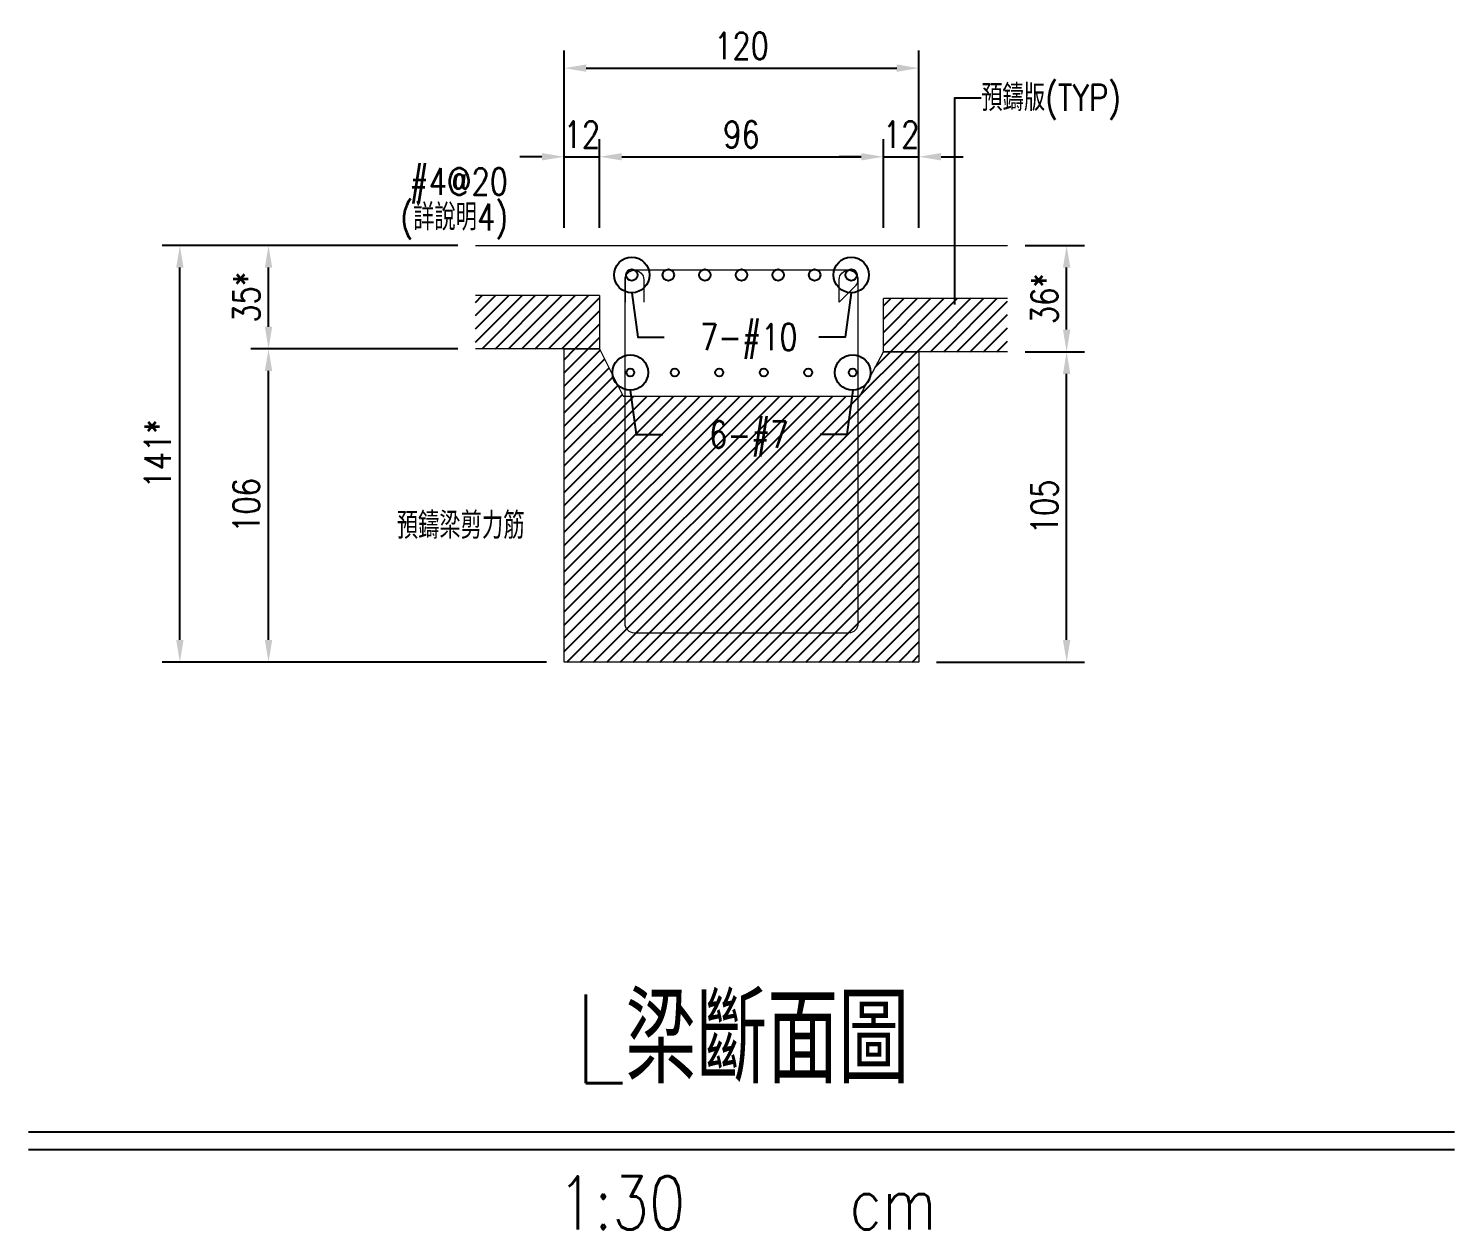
# Model space of a CAD drawing. Extents: x -4754 to 4976, y -19960 to 3841.
# Drawn here: x 4493.4 to 4975.8, y -9242.8 to -8836.4 of the extents above; entities that cross this region are included whole.
import ezdxf
from ezdxf.enums import TextEntityAlignment as Align

# ---------------------------------------------------------------- set-up
doc = ezdxf.new("R2010")
doc.units = 0
doc.header["$LTSCALE"] = 3
doc.layers.get('0').update_dxf_attribs({"linetype": 'CONTINUOUS'})
doc.layers.add('HB_0', color=7, linetype='CONTINUOUS', transparency=0.5)
doc.layers.add('預鑄版_HATCH', color=253, linetype='CONTINUOUS', transparency=0.8)
for name, color, linetype in [('HB_DIM', 1, 'CONTINUOUS'), ('HB_TXT_CTEXT', 2, 'CONTINUOUS'), ('鋼筋', 3, 'CONTINUOUS'), ('預鑄梁_HATCH', 253, 'CONTINUOUS')]:
    doc.layers.add(name, color=color, linetype=linetype)
doc.styles.get("Standard").update_dxf_attribs({"font": 'ROMANS.shx', "width": 0.8, "bigfont": 'chineset.shx'})
doc.dimstyles.new('30', dxfattribs={"dimscale": 3, "dimtxt": 3, "dimasz": 2.5, "dimexe": 2, "dimexo": 2, "dimgap": 1, "dimtad": 1, "dimdsep": 46, "dimtxsty": 'Standard', "dimcen": 0, "dimclrd": 256, "dimclre": 256, "dimclrt": 2, "dimadec": 0, "dimazin": 0, "dimtfac": 1, "dimtix": 1, "dimtmove": 2, "dimatfit": 3, "dimfxl": 1, "dimtolj": 1, "dimtzin": 0, "dimarcsym": 0})

# ---------------------------------------------------------------- blocks, each defined once
blk = doc.blocks.new('title_beam')
at = {"color": 3, "linetype": 'Continuous'}
blk.add_line((-241.2, 0), (241.2, 0), dxfattribs=at)
at = {"color": 1, "linetype": 'Continuous'}
blk.add_line((-241.2, -6), (241.2, -6), dxfattribs=at)
at = {"color": 3, "linetype": 'Continuous', "width": 0.8}
blk.add_attdef('TITLE', text='', height=30, dxfattribs=at).set_placement((0, 33), align=Align.MIDDLE)
at = {"linetype": 'Continuous', "width": 0.8}
blk.add_attdef('SCALE', text='', height=18, dxfattribs=at).set_placement((-40.57, -24), align=Align.MIDDLE)
blk.add_attdef('CM', (36.47, -33.03), '', height=18, dxfattribs=at)
blk = doc.blocks.new('C')
at = {"color": 3, "linetype": 'Continuous'}
blk.add_circle((0, 0), 1.2, dxfattribs=at)
blk = doc.blocks.new('*D189')
at = {"layer": 'HB_DIM', "linetype": 'Continuous', "lineweight": -2}
for p, q in [((4638.57, -8909.8), (4538.57, -8909.8)), ((4544.57, -9043.3), (4544.57, -8917.3)), ((4668.57, -9050.8), (4538.57, -9050.8))]:
    blk.add_line(p, q, dxfattribs=at)
at = {"layer": 'HB_DIM'}
for points in [[(4545.82, -8917.3), (4543.32, -8917.3), (4544.57, -8909.8)], [(4543.32, -9043.3), (4545.82, -9043.3), (4544.57, -9050.8)]]:
    blk.add_solid(points, dxfattribs=at)
at = {"layer": 'HB_DIM', "color": 2, "linetype": 'Continuous', "insert": (4537.07, -8980.3), "char_height": 9, "attachment_point": 5, "rotation": 90}
blk.add_mtext('\\A1;141*', dxfattribs=at)
blk = doc.blocks.new('*D190')
at = {"layer": 'HB_DIM', "linetype": 'Continuous', "lineweight": -2}
for p, q in [((4638.57, -8944.8), (4568.57, -8944.8)), ((4574.57, -9043.3), (4574.57, -8952.3)), ((4668.57, -9050.8), (4568.57, -9050.8))]:
    blk.add_line(p, q, dxfattribs=at)
at = {"layer": 'HB_DIM'}
for points in [[(4575.82, -8952.3), (4573.32, -8952.3), (4574.57, -8944.8)], [(4573.32, -9043.3), (4575.82, -9043.3), (4574.57, -9050.8)]]:
    blk.add_solid(points, dxfattribs=at)
at = {"layer": 'HB_DIM', "color": 2, "linetype": 'Continuous', "insert": (4567.07, -8997.8), "char_height": 9, "attachment_point": 5, "rotation": 90}
blk.add_mtext('\\A1;106', dxfattribs=at)
blk = doc.blocks.new('*D191')
at = {"layer": 'HB_DIM', "linetype": 'Continuous', "lineweight": -2}
for p, q in [((4638.57, -8909.8), (4568.57, -8909.8)), ((4574.57, -8937.3), (4574.57, -8917.3)), ((4638.57, -8944.8), (4568.57, -8944.8))]:
    blk.add_line(p, q, dxfattribs=at)
at = {"layer": 'HB_DIM'}
for points in [[(4575.82, -8917.3), (4573.32, -8917.3), (4574.57, -8909.8)], [(4573.32, -8937.3), (4575.82, -8937.3), (4574.57, -8944.8)]]:
    blk.add_solid(points, dxfattribs=at)
at = {"layer": 'HB_DIM', "color": 2, "linetype": 'Continuous', "insert": (4567.07, -8927.3), "char_height": 9, "attachment_point": 5, "rotation": 90}
blk.add_mtext('\\A1;35*', dxfattribs=at)
blk = doc.blocks.new('*D192')
at = {"layer": 'HB_DIM', "linetype": 'Continuous', "lineweight": -2}
for p, q in [((4830.57, -8945.8), (4850.57, -8945.8)), ((4844.57, -9043.3), (4844.57, -8953.3)), ((4800.57, -9050.8), (4850.57, -9050.8))]:
    blk.add_line(p, q, dxfattribs=at)
at = {"layer": 'HB_DIM'}
for points in [[(4845.82, -8953.3), (4843.32, -8953.3), (4844.57, -8945.8)], [(4843.32, -9043.3), (4845.82, -9043.3), (4844.57, -9050.8)]]:
    blk.add_solid(points, dxfattribs=at)
at = {"layer": 'HB_DIM', "color": 2, "linetype": 'Continuous', "insert": (4837.07, -8998.3), "char_height": 9, "attachment_point": 5, "rotation": 90}
blk.add_mtext('\\A1;105', dxfattribs=at)
blk = doc.blocks.new('*D193')
at = {"layer": 'HB_DIM', "linetype": 'Continuous', "lineweight": -2}
for p, q in [((4830.57, -8909.8), (4850.57, -8909.8)), ((4844.57, -8938.3), (4844.57, -8917.3)), ((4830.57, -8945.8), (4850.57, -8945.8))]:
    blk.add_line(p, q, dxfattribs=at)
at = {"layer": 'HB_DIM'}
for points in [[(4845.82, -8917.3), (4843.32, -8917.3), (4844.57, -8909.8)], [(4843.32, -8938.3), (4845.82, -8938.3), (4844.57, -8945.8)]]:
    blk.add_solid(points, dxfattribs=at)
at = {"layer": 'HB_DIM', "color": 2, "linetype": 'Continuous', "insert": (4837.07, -8927.8), "char_height": 9, "attachment_point": 5, "rotation": 90}
blk.add_mtext('\\A1;36*', dxfattribs=at)
blk = doc.blocks.new('*D194')
at = {"layer": 'HB_DIM', "linetype": 'Continuous', "lineweight": -2}
for p, q in [((4674.57, -8903.8), (4674.57, -8843.8)), ((4794.57, -8903.8), (4794.57, -8843.8)), ((4682.07, -8849.8), (4787.07, -8849.8))]:
    blk.add_line(p, q, dxfattribs=at)
at = {"layer": 'HB_DIM'}
for points in [[(4682.07, -8848.55), (4682.07, -8851.05), (4674.57, -8849.8)], [(4787.07, -8851.05), (4787.07, -8848.55), (4794.57, -8849.8)]]:
    blk.add_solid(points, dxfattribs=at)
at = {"layer": 'HB_DIM', "color": 2, "linetype": 'Continuous', "insert": (4734.57, -8842.3), "char_height": 9, "attachment_point": 5, "rotation": 0}
blk.add_mtext('\\A1;120', dxfattribs=at)
blk = doc.blocks.new('*D195')
at = {"layer": 'HB_DIM', "linetype": 'Continuous', "lineweight": -2}
for p, q in [((4674.57, -8903.8), (4674.57, -8873.8)), ((4686.57, -8903.8), (4686.57, -8873.8)), ((4667.07, -8879.8), (4659.57, -8879.8)), ((4674.57, -8879.8), (4686.57, -8879.8)), ((4694.07, -8879.8), (4701.57, -8879.8))]:
    blk.add_line(p, q, dxfattribs=at)
at = {"layer": 'HB_DIM'}
for points in [[(4667.07, -8881.05), (4667.07, -8878.55), (4674.57, -8879.8)], [(4694.07, -8878.55), (4694.07, -8881.05), (4686.57, -8879.8)]]:
    blk.add_solid(points, dxfattribs=at)
at = {"layer": 'HB_DIM', "color": 2, "linetype": 'Continuous', "insert": (4680.57, -8872.3), "char_height": 9, "attachment_point": 5, "rotation": 0}
blk.add_mtext('\\A1;12', dxfattribs=at)
blk = doc.blocks.new('*D196')
at = {"layer": 'HB_DIM', "linetype": 'Continuous', "lineweight": -2}
for p, q in [((4686.57, -8903.8), (4686.57, -8873.8)), ((4782.57, -8903.8), (4782.57, -8873.8)), ((4694.07, -8879.8), (4775.07, -8879.8))]:
    blk.add_line(p, q, dxfattribs=at)
at = {"layer": 'HB_DIM'}
for points in [[(4694.07, -8878.55), (4694.07, -8881.05), (4686.57, -8879.8)], [(4775.07, -8881.05), (4775.07, -8878.55), (4782.57, -8879.8)]]:
    blk.add_solid(points, dxfattribs=at)
at = {"layer": 'HB_DIM', "color": 2, "linetype": 'Continuous', "insert": (4734.57, -8872.3), "char_height": 9, "attachment_point": 5, "rotation": 0}
blk.add_mtext('\\A1;96', dxfattribs=at)
blk = doc.blocks.new('*D197')
at = {"layer": 'HB_DIM', "linetype": 'Continuous', "lineweight": -2}
for p, q in [((4782.57, -8903.8), (4782.57, -8873.8)), ((4794.57, -8903.8), (4794.57, -8873.8)), ((4775.07, -8879.8), (4767.57, -8879.8)), ((4782.57, -8879.8), (4794.57, -8879.8)), ((4802.07, -8879.8), (4809.57, -8879.8))]:
    blk.add_line(p, q, dxfattribs=at)
at = {"layer": 'HB_DIM'}
for points in [[(4775.07, -8881.05), (4775.07, -8878.55), (4782.57, -8879.8)], [(4802.07, -8878.55), (4802.07, -8881.05), (4794.57, -8879.8)]]:
    blk.add_solid(points, dxfattribs=at)
at = {"layer": 'HB_DIM', "color": 2, "linetype": 'Continuous', "insert": (4788.57, -8872.3), "char_height": 9, "attachment_point": 5, "rotation": 0}
blk.add_mtext('\\A1;12', dxfattribs=at)
blk = doc.blocks.new('C_Red')
at = {"color": 1, "linetype": 'Continuous'}
blk.add_circle((0, 0), 1.2, dxfattribs=at)

msp = doc.modelspace()

# ---------------------------------------------------------------- hatches: boundary and pattern name
at = {"layer": '預鑄梁_HATCH', "linetype": 'Continuous'}
h = msp.add_hatch(dxfattribs=at)
h.set_pattern_fill('ANSI31', color=256, style=0)
h.paths.add_polyline_path([(4674.573, -9050.802), (4674.573, -8944.802), (4686.573, -8944.802), (4694.573, -8960.802), (4774.573, -8960.802), (4782.573, -8945.802), (4794.573, -8945.802), (4794.573, -9050.802)], flags=17)
at = {"layer": '預鑄版_HATCH', "linetype": 'Continuous'}
h = msp.add_hatch(dxfattribs=at)
h.set_pattern_fill('ANSI31', color=256, style=0)
h.paths.add_polyline_path([(4644.573, -8944.802), (4686.573, -8944.802), (4686.573, -8926.802), (4644.573, -8926.802)], flags=17)
h = msp.add_hatch(dxfattribs=at)
h.set_pattern_fill('ANSI31', color=256, style=0)
h.paths.add_polyline_path([(4782.573, -8945.802), (4824.573, -8945.802), (4824.573, -8927.802), (4782.573, -8927.802)], flags=17)

# ---------------------------------------------------------------- linework, layer by layer
at = {"layer": 'HB_0', "lineweight": 5}
for p, q in [((4644.573, -8909.802, -89.5), (4824.573, -8909.802, -89.5)), ((4686.573, -8926.802), (4644.573, -8926.802)), ((4686.573, -8926.802), (4686.573, -8944.802)), ((4824.573, -8927.802), (4782.573, -8927.802)), ((4782.573, -8945.802), (4782.573, -8927.802)), ((4686.573, -8944.802), (4644.573, -8944.802)), ((4824.573, -8945.802), (4782.573, -8945.802))]:
    msp.add_line(p, q, dxfattribs=at)
msp.add_lwpolyline([(4674.573, -9050.802), (4674.573, -8944.802), (4686.573, -8944.802), (4694.573, -8960.802), (4774.573, -8960.802), (4782.573, -8945.802), (4794.573, -8945.802), (4794.573, -9050.802), (4674.573, -9050.802)], dxfattribs=at)
at = {"layer": 'HB_DIM', "color": 1, "linetype": 'Continuous'}
for points in [[(4806.693, -8929.806), (4806.693, -8859.806), (4815.693, -8859.806)], [(4697.453, -8925.806), (4699.453, -8940.806), (4708.453, -8940.806)], [(4771.693, -8925.806), (4769.693, -8940.806), (4760.693, -8940.806)], [(4696.953, -8958.807), (4698.953, -8973.807), (4707.953, -8973.807)], [(4772.193, -8958.807), (4770.193, -8973.807), (4761.193, -8973.807)]]:
    msp.add_lwpolyline(points, dxfattribs=at)
for points in [[(4734.573, -8918.212, 0, 1.25, 0), (4727.573, -8915.212, 0, 0, 0), (4664.573, -8888.212, 0, 0, 0), (4655.573, -8888.212, 0, 0, 0)], [(4695.168, -8979.594, 0, 1.25, 0), (4690.168, -8984.594, 0, 0, 0), (4670.168, -9004.594, 0, 0, 0), (4661.168, -9004.594, 0, 0, 0)]]:
    msp.add_lwpolyline(points, format="xyseb", dxfattribs=at)
at = {"layer": '鋼筋', "lineweight": 5}
for p, q in [((4770.803, -8918.212, -78.23), (4698.343, -8918.212, -78.23)), ((4695.168, -8921.387, -78.23), (4695.168, -8929.007, -78.23)), ((4695.168, -9037.802, -79.5), (4695.168, -8921.387, -79.5)), ((4701.518, -8921.387, -79.5), (4701.518, -8929.007, -79.5)), ((4767.628, -8929.007, -79.5), (4767.628, -8921.387, -79.5)), ((4767.66, -8929.02, -78.23), (4773.048, -8923.632, -78.23)), ((4773.978, -8921.387, -79.5), (4773.978, -9037.802, -79.5)), ((4770.803, -9040.977, -79.5), (4698.343, -9040.977, -79.5))]:
    msp.add_line(p, q, dxfattribs=at)
for centre, start, end in [((4698.343, -8921.387, -78.23), 90, 180), ((4770.803, -8921.387, -78.23), 315, 90)]:
    msp.add_arc(centre, 3.175, start, end, dxfattribs=at)
at = {"layer": '鋼筋', "lineweight": 5, "extrusion": (0, 0, -1)}
for centre, start, end in [((-4698.343, -8921.387, 79.5), 0, 180), ((-4770.803, -8921.387, 79.5), 0, 180), ((-4698.343, -9037.802, 79.5), 270, 0), ((-4770.803, -9037.802, 79.5), 180, 270)]:
    msp.add_arc(centre, 3.175, start, end, dxfattribs=at)

# ---------------------------------------------------------------- block references
at = {"layer": 'HB_DIM', "linetype": 'Continuous', "xscale": 5, "yscale": 5, "zscale": 5}
for p in [(4697.453, -8919.806, -69.012), (4771.693, -8919.806, -69.012), (4696.953, -8952.807, -63.008), (4772.193, -8952.807, -63.008)]:
    msp.add_blockref('C_Red', p, dxfattribs=at)
at = {"layer": 'HB_TXT_CTEXT', "linetype": 'Continuous'}
msp.add_blockref('title_beam', (4734.573, -9209.802, -89.5), dxfattribs=at).add_auto_attribs({'TITLE': 'L梁斷面圖', 'SCALE': '1:30', 'CM': 'cm'})
at = {"layer": '鋼筋', "linetype": 'Continuous'}
for p, xscale, yscale, zscale in [((4697.453, -8919.806, -69.012), 1.61, 1.61, 1.61), ((4709.827, -8919.806, -69.012), 1.61, 1.61, 1.61), ((4722.2, -8919.806, -69.012), 1.61, 1.61, 1.61), ((4734.573, -8919.806, -69.012), 1.61, 1.61, 1.61), ((4746.947, -8919.806, -69.012), 1.61, 1.61, 1.61), ((4759.32, -8919.806, -69.012), 1.61, 1.61, 1.61), ((4771.693, -8919.806, -69.012), 1.61, 1.61, 1.61), ((4696.953, -8952.807, -63.008), 1.11, 1.11, 1.11), ((4712.001, -8952.807, -63.008), 1.11, 1.11, 1.11), ((4727.049, -8952.807, -63.008), 1.11, 1.11, 1.11), ((4742.097, -8952.807, -63.008), 1.11, 1.11, 1.11), ((4757.145, -8952.807, -63.008), 1.11, 1.11, 1.11), ((4772.193, -8952.807, -63.008), 1.11, 1.11, 1.11)]:
    msp.add_blockref('C', p, dxfattribs=dict(at, xscale=xscale, yscale=yscale, zscale=zscale))

# ---------------------------------------------------------------- texts
at = {"layer": 'HB_TXT_CTEXT', "linetype": 'Continuous', "width": 0.8}
msp.add_text('預鑄版(TYP)', height=9, dxfattribs=at).set_placement((4815.693, -8859.806, -69.012), align=Align.MIDDLE_LEFT)
for s, p in [('#4@20', (4655.573, -8888.212, -78.23)), ('(詳說明4)', (4655.573, -8900.212, -78.23)), ('預鑄梁剪力筋', (4661.168, -9004.594, -79.5))]:
    msp.add_text(s, height=9, dxfattribs=at).set_placement(p, align=Align.MIDDLE_RIGHT)
for s, p in [(' 7-#10', (4734.573, -8940.806, -69.012)), (' 6-#7', (4734.573, -8973.807, -63.008))]:
    msp.add_text(s, height=9, dxfattribs=at).set_placement(p, align=Align.MIDDLE_CENTER)

# ---------------------------------------------------------------- dimensions: what is measured, and where the dimension line sits
at = {"layer": 'HB_DIM', "linetype": 'Continuous'}
for base, p1, p2, angle, override, picture, middle in [((4794.573, -8849.802), (4674.573, -8909.802, -89.5), (4794.573, -8909.802, -89.5), 0, {"dimdec": 0, "dimpost": '<>'}, '*D194', (4734.573, -8842.302)), ((4686.573, -8879.802), (4674.573, -8909.802, -89.5), (4686.573, -8909.802, -89.5), 0, {"dimdec": 0, "dimpost": '<>'}, '*D195', (4680.573, -8872.302)), ((4782.573, -8879.802), (4686.573, -8909.802, -89.5), (4782.573, -8909.802, -89.5), 0, {"dimdec": 0, "dimpost": '<>'}, '*D196', (4734.573, -8872.302)), ((4794.573, -8879.802), (4782.573, -8909.802, -89.5), (4794.573, -8909.802, -89.5), 0, {"dimdec": 0, "dimpost": '<>'}, '*D197', (4788.573, -8872.302)), ((4574.573, -8944.802), (4674.573, -9050.802, -89.5), (4644.573, -8944.802, -89.5), 90, {"dimtad": 4, "dimdec": 0, "dimpost": '<>'}, '*D190', (4567.073, -8997.802)), ((4844.573, -8945.802), (4794.573, -9050.802, -89.5), (4824.573, -8945.802, -89.5), 90, {"dimtad": 4, "dimdec": 0, "dimpost": '<>'}, '*D192', (4837.073, -8998.302))]:
    dim = msp.add_linear_dim(base=base, p1=p1, p2=p2, angle=angle, dimstyle='30', override=override, dxfattribs=at)
    dim.commit()
    dim.dimension.update_dxf_attribs({"geometry": picture, "text_midpoint": middle})
for base, p1, p2, picture, middle in [((4544.573, -8909.802), (4674.573, -9050.802, -89.5), (4644.573, -8909.802, -89.5), '*D189', (4537.073, -8980.302)), ((4574.573, -8909.802), (4644.573, -8944.802, -89.5), (4644.573, -8909.802, -89.5), '*D191', (4567.073, -8927.302)), ((4844.573, -8909.802), (4824.573, -8945.802, -89.5), (4824.573, -8909.802, -89.5), '*D193', (4837.073, -8927.802))]:
    dim = msp.add_linear_dim(base=base, p1=p1, p2=p2, angle=90, text='<>*', dimstyle='30', override={"dimtad": 4, "dimdec": 0, "dimpost": '<>'}, dxfattribs=at)
    dim.commit()
    dim.dimension.update_dxf_attribs({"geometry": picture, "text_midpoint": middle})

doc.saveas('drawing.dxf')
